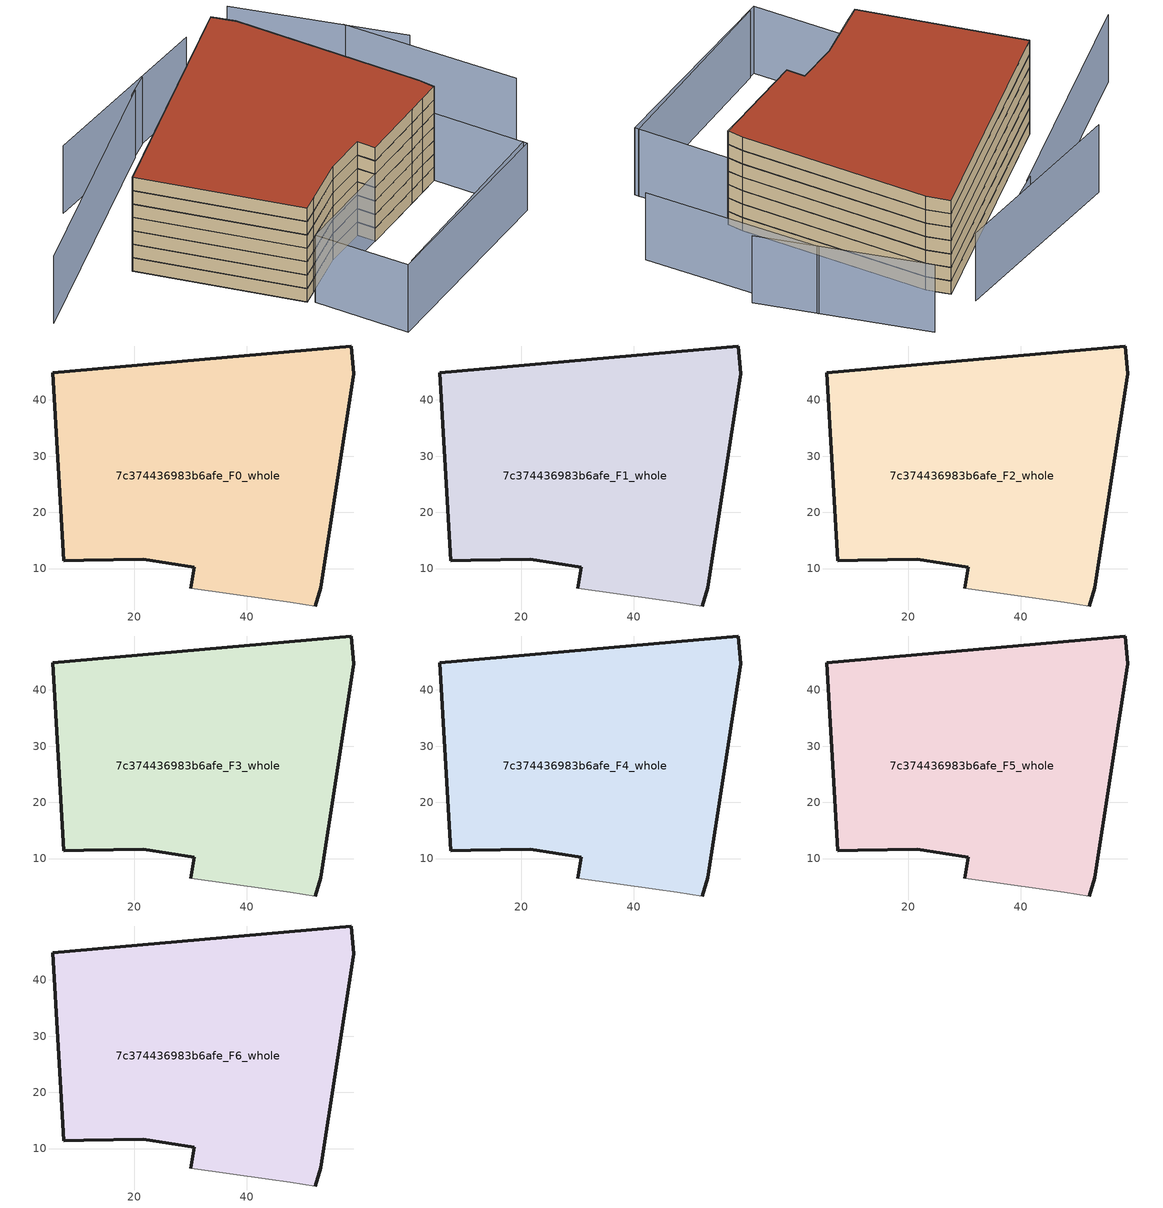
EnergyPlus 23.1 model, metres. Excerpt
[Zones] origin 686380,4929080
7c374436983b6afe_F0_whole
 floor ground (EU_floor_Construction): 53.14,6.61 59.07,44.71 58.64,49.61 5.45,44.88 7.44,11.37 10.98,11.44 21.62,11.66 30.65,10.25 30.06,6.5 43.93,4.51 47.74,3.97 52.19,3.33 z0
 wall outside (EU_wall_Construction): 30.06,6.5 30.65,10.25 21.62,11.66 10.98,11.44 7.44,11.37 5.45,44.88 58.64,49.61 59.07,44.71 53.14,6.61 52.19,3.33 z0:3
 wall adiabatic (EU_wall_Construction): 52.19,3.33 47.74,3.97 43.93,4.51 30.06,6.5 z0:3
7c374436983b6afe_F1_whole
 floor to 7c374436983b6afe_F0_whole (EU_floor_Construction): 53.14,6.61 59.07,44.71 58.64,49.61 5.45,44.88 7.44,11.37 10.98,11.44 21.62,11.66 30.65,10.25 30.06,6.5 43.93,4.51 47.74,3.97 52.19,3.33 z3
 wall outside (EU_wall_Construction): 30.06,6.5 30.65,10.25 21.62,11.66 10.98,11.44 7.44,11.37 5.45,44.88 58.64,49.61 59.07,44.71 53.14,6.61 52.19,3.33 z3:6
 wall adiabatic (EU_wall_Construction): 52.19,3.33 47.74,3.97 43.93,4.51 30.06,6.5 z3:6
7c374436983b6afe_F2_whole
 floor to 7c374436983b6afe_F1_whole (EU_floor_Construction): 53.14,6.61 59.07,44.71 58.64,49.61 5.45,44.88 7.44,11.37 10.98,11.44 21.62,11.66 30.65,10.25 30.06,6.5 43.93,4.51 47.74,3.97 52.19,3.33 z6
 wall outside (EU_wall_Construction): 30.06,6.5 30.65,10.25 21.62,11.66 10.98,11.44 7.44,11.37 5.45,44.88 58.64,49.61 59.07,44.71 53.14,6.61 52.19,3.33 z6:9
 wall adiabatic (EU_wall_Construction): 52.19,3.33 47.74,3.97 43.93,4.51 30.06,6.5 z6:9
7c374436983b6afe_F3_whole
 floor to 7c374436983b6afe_F2_whole (EU_floor_Construction): 53.14,6.61 59.07,44.71 58.64,49.61 5.45,44.88 7.44,11.37 10.98,11.44 21.62,11.66 30.65,10.25 30.06,6.5 43.93,4.51 47.74,3.97 52.19,3.33 z9
 wall outside (EU_wall_Construction): 30.06,6.5 30.65,10.25 21.62,11.66 10.98,11.44 7.44,11.37 5.45,44.88 58.64,49.61 59.07,44.71 53.14,6.61 52.19,3.33 z9:12
 wall adiabatic (EU_wall_Construction): 52.19,3.33 47.74,3.97 43.93,4.51 30.06,6.5 z9:12
7c374436983b6afe_F4_whole
 floor to 7c374436983b6afe_F3_whole (EU_floor_Construction): 53.14,6.61 59.07,44.71 58.64,49.61 5.45,44.88 7.44,11.37 10.98,11.44 21.62,11.66 30.65,10.25 30.06,6.5 43.93,4.51 47.74,3.97 52.19,3.33 z12
 wall outside (EU_wall_Construction): 30.06,6.5 30.65,10.25 21.62,11.66 10.98,11.44 7.44,11.37 5.45,44.88 58.64,49.61 59.07,44.71 53.14,6.61 52.19,3.33 z12:15
 wall adiabatic (EU_wall_Construction): 52.19,3.33 47.74,3.97 43.93,4.51 30.06,6.5 z12:15
7c374436983b6afe_F5_whole
 floor to 7c374436983b6afe_F4_whole (EU_floor_Construction): 53.14,6.61 59.07,44.71 58.64,49.61 5.45,44.88 7.44,11.37 10.98,11.44 21.62,11.66 30.65,10.25 30.06,6.5 43.93,4.51 47.74,3.97 52.19,3.33 z15
 wall outside (EU_wall_Construction): 30.06,6.5 30.65,10.25 21.62,11.66 10.98,11.44 7.44,11.37 5.45,44.88 58.64,49.61 59.07,44.71 53.14,6.61 52.19,3.33 z15:18
 wall adiabatic (EU_wall_Construction): 52.19,3.33 47.74,3.97 43.93,4.51 30.06,6.5 z15:18
7c374436983b6afe_F6_whole
 floor to 7c374436983b6afe_F5_whole (EU_floor_Construction): 53.14,6.61 59.07,44.71 58.64,49.61 5.45,44.88 7.44,11.37 10.98,11.44 21.62,11.66 30.65,10.25 30.06,6.5 43.93,4.51 47.74,3.97 52.19,3.33 z18
 wall outside (EU_wall_Construction): 30.06,6.5 30.65,10.25 21.62,11.66 10.98,11.44 7.44,11.37 5.45,44.88 58.64,49.61 59.07,44.71 53.14,6.61 52.19,3.33 z18:21
 wall adiabatic (EU_wall_Construction): 52.19,3.33 47.74,3.97 43.93,4.51 30.06,6.5 z18:21
 roof outside (EU_roof_Construction): 58.64,49.61 59.07,44.71 53.14,6.61 52.19,3.33 47.74,3.97 43.93,4.51 30.06,6.5 30.65,10.25 21.62,11.66 10.98,11.44 7.44,11.37 5.45,44.88 z21
shading: 6.63,-9.41 49.4,-15.18 / 68.08,-6.78 73.03,28.97 / 74.06,16.39 71,50.94 / 44.05,57.52 38.22,57.32 / 58.87,54.5 18.37,63.34 / 39.84,57.26 -15.3,52.5 / 52.19,3.33 49.28,-16.05 / 49.28,-16.05 5.03,-9.41 / 5.03,-9.41 7.94,9.97 / 7.94,9.97 52.19,3.33 z0:15
[Building]
EU S2 Campaign: North Axis=0; Terrain=City; Solar Distribution=FullExterior
[Site:Location]
Bologna: Latitude=44.5; Longitude=11.25; Time Zone=1; Elevation=37
[SizingPeriod:WeatherFileDays]
AnnualSizingPeriod: Begin Month=1; Begin Day of Month=1; End Month=12; End Day of Month=31; Day of Week for Start Day=Monday; Use Weather File Daylight Saving Period=No; Use Weather File Rain and Snow Indicators=No
[MATERIAL]
EU_InternalMass_Material: Roughness=MediumRough; Thickness=0.1; Conductivity=1; Density=1800; Specific Heat=900; Thermal Absorptance=0.9; Solar Absorptance=0.7; Visible Absorptance=0.7
[MATERIAL:NOMASS] Roughness=MediumRough; Thermal Absorptance=0.9; Solar Absorptance=0.7; Visible Absorptance=0.7
Name | Thermal Resistance
EU_wall_NoMass | 0.905828
EU_roof_NoMass | 0.37593
EU_floor_NoMass | 0.67114
[CONSTRUCTION]
EU_wall_Construction: EU_wall_NoMass
EU_roof_Construction: EU_roof_NoMass
EU_floor_Construction: EU_floor_NoMass
EU_InternalMass_Construction: EU_InternalMass_Material
[ZONE] Type=1; Multiplier=1; Ceiling Height=autocalculate; Volume=5862.83; Floor Area=autocalculate; Part of Total Floor Area=Yes
7c374436983b6afe_F0_whole; 7c374436983b6afe_F1_whole; 7c374436983b6afe_F2_whole; 7c374436983b6afe_F3_whole; 7c374436983b6afe_F4_whole; 7c374436983b6afe_F5_whole; 7c374436983b6afe_F6_whole
[INTERNALMASS] Construction=EU_InternalMass_Construction; Surface Area=1706.62
Name | Zone or ZoneList
7c374436983b6afe_F0_whole_EU_InternalMass | 7c374436983b6afe_F0_whole
7c374436983b6afe_F1_whole_EU_InternalMass | 7c374436983b6afe_F1_whole
7c374436983b6afe_F2_whole_EU_InternalMass | 7c374436983b6afe_F2_whole
7c374436983b6afe_F3_whole_EU_InternalMass | 7c374436983b6afe_F3_whole
7c374436983b6afe_F4_whole_EU_InternalMass | 7c374436983b6afe_F4_whole
7c374436983b6afe_F5_whole_EU_InternalMass | 7c374436983b6afe_F5_whole
7c374436983b6afe_F6_whole_EU_InternalMass | 7c374436983b6afe_F6_whole
[OTHEREQUIPMENT] Fuel Type=Electricity; Design Level Calculation Method=Watts/Area; Power per Zone Floor Area=1; Fraction Latent=0; Fraction Radiant=0; Fraction Lost=0; Carbon Dioxide Generation Rate=0; EndUse Subcategory=EU_Step8_InternalGains
Name | Zone or ZoneList or Space or SpaceList | Schedule
EU_Step8_InternalGain_7c374436983b6afe_F0_whole_f000 | 7c374436983b6afe_F0_whole | EU_Step8_GainSchedule_7c374436983b6afe_F0_whole_f000
EU_Step8_InternalGain_7c374436983b6afe_F1_whole_f000 | 7c374436983b6afe_F1_whole | EU_Step8_GainSchedule_7c374436983b6afe_F1_whole_f000
EU_Step8_InternalGain_7c374436983b6afe_F2_whole_f000 | 7c374436983b6afe_F2_whole | EU_Step8_GainSchedule_7c374436983b6afe_F2_whole_f000
EU_Step8_InternalGain_7c374436983b6afe_F3_whole_f000 | 7c374436983b6afe_F3_whole | EU_Step8_GainSchedule_7c374436983b6afe_F3_whole_f000
EU_Step8_InternalGain_7c374436983b6afe_F4_whole_f000 | 7c374436983b6afe_F4_whole | EU_Step8_GainSchedule_7c374436983b6afe_F4_whole_f000
EU_Step8_InternalGain_7c374436983b6afe_F5_whole_f000 | 7c374436983b6afe_F5_whole | EU_Step8_GainSchedule_7c374436983b6afe_F5_whole_f000
EU_Step8_InternalGain_7c374436983b6afe_F6_whole_f000 | 7c374436983b6afe_F6_whole | EU_Step8_GainSchedule_7c374436983b6afe_F6_whole_f000
[ZONEVENTILATION:DESIGNFLOWRATE] Schedule=EU_AlwaysOn; Design Flow Rate Calculation Method=AirChanges/Hour; Air Changes per Hour=0.73129; Ventilation Type=Natural; Fan Pressure Rise=0; Fan Total Efficiency=1; Constant Term Coefficient=1; Temperature Term Coefficient=0; Velocity Term Coefficient=0; Velocity Squared Term Coefficient=0; Minimum Indoor Temperature=-100; Maximum Indoor Temperature=100; Delta Temperature=-100; Minimum Outdoor Temperature=-100; Maximum Outdoor Temperature=100; Maximum Wind Speed=40
Name | Zone or ZoneList or Space or SpaceList
EU_ConstantAir_7c374436983b6afe_F0_whole | 7c374436983b6afe_F0_whole
EU_ConstantAir_7c374436983b6afe_F1_whole | 7c374436983b6afe_F1_whole
EU_ConstantAir_7c374436983b6afe_F2_whole | 7c374436983b6afe_F2_whole
EU_ConstantAir_7c374436983b6afe_F3_whole | 7c374436983b6afe_F3_whole
EU_ConstantAir_7c374436983b6afe_F4_whole | 7c374436983b6afe_F4_whole
EU_ConstantAir_7c374436983b6afe_F5_whole | 7c374436983b6afe_F5_whole
EU_ConstantAir_7c374436983b6afe_F6_whole | 7c374436983b6afe_F6_whole
[HVACTEMPLATE:THERMOSTAT] Constant Heating Setpoint=20; Constant Cooling Setpoint=50
EU_HeatOnly_7c374436983b6afe_F0_whole; EU_HeatOnly_7c374436983b6afe_F1_whole; EU_HeatOnly_7c374436983b6afe_F2_whole; EU_HeatOnly_7c374436983b6afe_F3_whole; EU_HeatOnly_7c374436983b6afe_F4_whole; EU_HeatOnly_7c374436983b6afe_F5_whole; EU_HeatOnly_7c374436983b6afe_F6_whole
[HVACTEMPLATE:ZONE:IDEALLOADSAIRSYSTEM] System Availability Schedule=EU_AlwaysOn; Maximum Heating Supply Air Temperature=50; Minimum Cooling Supply Air Temperature=13; Maximum Heating Supply Air Humidity Ratio=0.0156; Minimum Cooling Supply Air Humidity Ratio=0.0077; Heating Limit=NoLimit; Cooling Limit=NoLimit; Heating Availability Schedule=EU_AlwaysOn; Cooling Availability Schedule=EU_CoolingOff; Dehumidification Control Type=ConstantSensibleHeatRatio; Cooling Sensible Heat Ratio=0.7; Dehumidification Setpoint=60; Humidification Control Type=None; Humidification Setpoint=30; Outdoor Air Method=None; Outdoor Air Flow Rate per Person=0.00944; Outdoor Air Flow Rate per Zone Floor Area=0; Outdoor Air Flow Rate per Zone=0; Demand Controlled Ventilation Type=None; Outdoor Air Economizer Type=NoEconomizer; Heat Recovery Type=None; Sensible Heat Recovery Effectiveness=0.7; Latent Heat Recovery Effectiveness=0.65
Name | Template Thermostat
7c374436983b6afe_F0_whole | EU_HeatOnly_7c374436983b6afe_F0_whole
7c374436983b6afe_F1_whole | EU_HeatOnly_7c374436983b6afe_F1_whole
7c374436983b6afe_F2_whole | EU_HeatOnly_7c374436983b6afe_F2_whole
7c374436983b6afe_F3_whole | EU_HeatOnly_7c374436983b6afe_F3_whole
7c374436983b6afe_F4_whole | EU_HeatOnly_7c374436983b6afe_F4_whole
7c374436983b6afe_F5_whole | EU_HeatOnly_7c374436983b6afe_F5_whole
7c374436983b6afe_F6_whole | EU_HeatOnly_7c374436983b6afe_F6_whole
[SIZING:ZONE] Zone Cooling Design Supply Air Temperature Input Method=SupplyAirTemperature; Zone Cooling Design Supply Air Temperature=13; Zone Heating Design Supply Air Temperature Input Method=SupplyAirTemperature; Zone Heating Design Supply Air Temperature=50; Zone Cooling Design Supply Air Humidity Ratio=0.008; Zone Heating Design Supply Air Humidity Ratio=0.008; Cooling Design Air Flow Method=DesignDay; Cooling Design Air Flow Rate=0; Cooling Minimum Air Flow per Zone Floor Area=0.000762; Cooling Minimum Air Flow=0; Cooling Minimum Air Flow Fraction=0.2; Heating Design Air Flow Method=DesignDay; Heating Design Air Flow Rate=0; Heating Maximum Air Flow per Zone Floor Area=0.002032; Heating Maximum Air Flow=0.141576; Heating Maximum Air Flow Fraction=0.3; Account for Dedicated Outdoor Air System=No; Dedicated Outdoor Air System Control Strategy=NeutralSupplyAir; Dedicated Outdoor Air Low Setpoint Temperature for Design=autosize; Dedicated Outdoor Air High Setpoint Temperature for Design=autosize; Zone Load Sizing Method=Sensible Load Only No Latent Load; Zone Latent Cooling Design Supply Air Humidity Ratio Input Method=HumidityRatioDifference; Zone Cooling Design Supply Air Humidity Ratio Difference=0.005; Zone Latent Heating Design Supply Air Humidity Ratio Input Method=HumidityRatioDifference; Zone Humidification Design Supply Air Humidity Ratio Difference=0.005
7c374436983b6afe_F0_whole; 7c374436983b6afe_F1_whole; 7c374436983b6afe_F2_whole; 7c374436983b6afe_F3_whole; 7c374436983b6afe_F4_whole; 7c374436983b6afe_F5_whole; 7c374436983b6afe_F6_whole
[SCHEDULE:CONSTANT]
Name | Hourly Value
EU_AlwaysOn | 1
EU_CoolingOff | 0
[SCHEDULE:FILE] Column Number=1; Rows to Skip at Top=0; Number of Hours of Data=8760; Column Separator=Comma; Interpolate to Timestep=No; Minutes per Item=60; Adjust Schedule for Daylight Savings=Yes
Name | File
EU_Step8_GainSchedule_7c374436983b6afe_F0_whole_f000 | ../../schedules/7c374436983b6afe/7c374436983b6afe_F0_whole_f000_gain.csv
EU_Step8_GainSchedule_7c374436983b6afe_F1_whole_f000 | ../../schedules/7c374436983b6afe/7c374436983b6afe_F1_whole_f000_gain.csv
EU_Step8_GainSchedule_7c374436983b6afe_F2_whole_f000 | ../../schedules/7c374436983b6afe/7c374436983b6afe_F2_whole_f000_gain.csv
EU_Step8_GainSchedule_7c374436983b6afe_F3_whole_f000 | ../../schedules/7c374436983b6afe/7c374436983b6afe_F3_whole_f000_gain.csv
EU_Step8_GainSchedule_7c374436983b6afe_F4_whole_f000 | ../../schedules/7c374436983b6afe/7c374436983b6afe_F4_whole_f000_gain.csv
EU_Step8_GainSchedule_7c374436983b6afe_F5_whole_f000 | ../../schedules/7c374436983b6afe/7c374436983b6afe_F5_whole_f000_gain.csv
EU_Step8_GainSchedule_7c374436983b6afe_F6_whole_f000 | ../../schedules/7c374436983b6afe/7c374436983b6afe_F6_whole_f000_gain.csv
